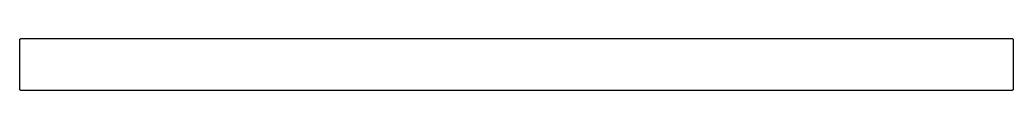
# Model space of a CAD drawing. Header units: millimetres. Extents: x 0 to 13379, y -3125 to -2425.
import ezdxf

# ---------------------------------------------------------------- set-up
doc = ezdxf.new("R2010")
doc.units = ezdxf.units.MM
doc.header["$LTSCALE"] = 10
doc.layers.add('MEMBERS', color=5, linetype='Continuous')

msp = doc.modelspace()

# ---------------------------------------------------------------- linework, layer by layer
at = {"layer": 'MEMBERS', "color": 3, "linetype": 'Continuous'}
for p, q in [((0, -2433), (11, -2425)), ((0, -3118), (0, -2433)), ((11, -2425), (13368, -2425)), ((13368, -2425), (13379, -2433)), ((13379, -2433), (13379, -3118)), ((11, -3125), (0, -3118)), ((13368, -3125), (11, -3125)), ((13379, -3118), (13368, -3125))]:
    msp.add_line(p, q, dxfattribs=at)

doc.saveas('drawing.dxf')
